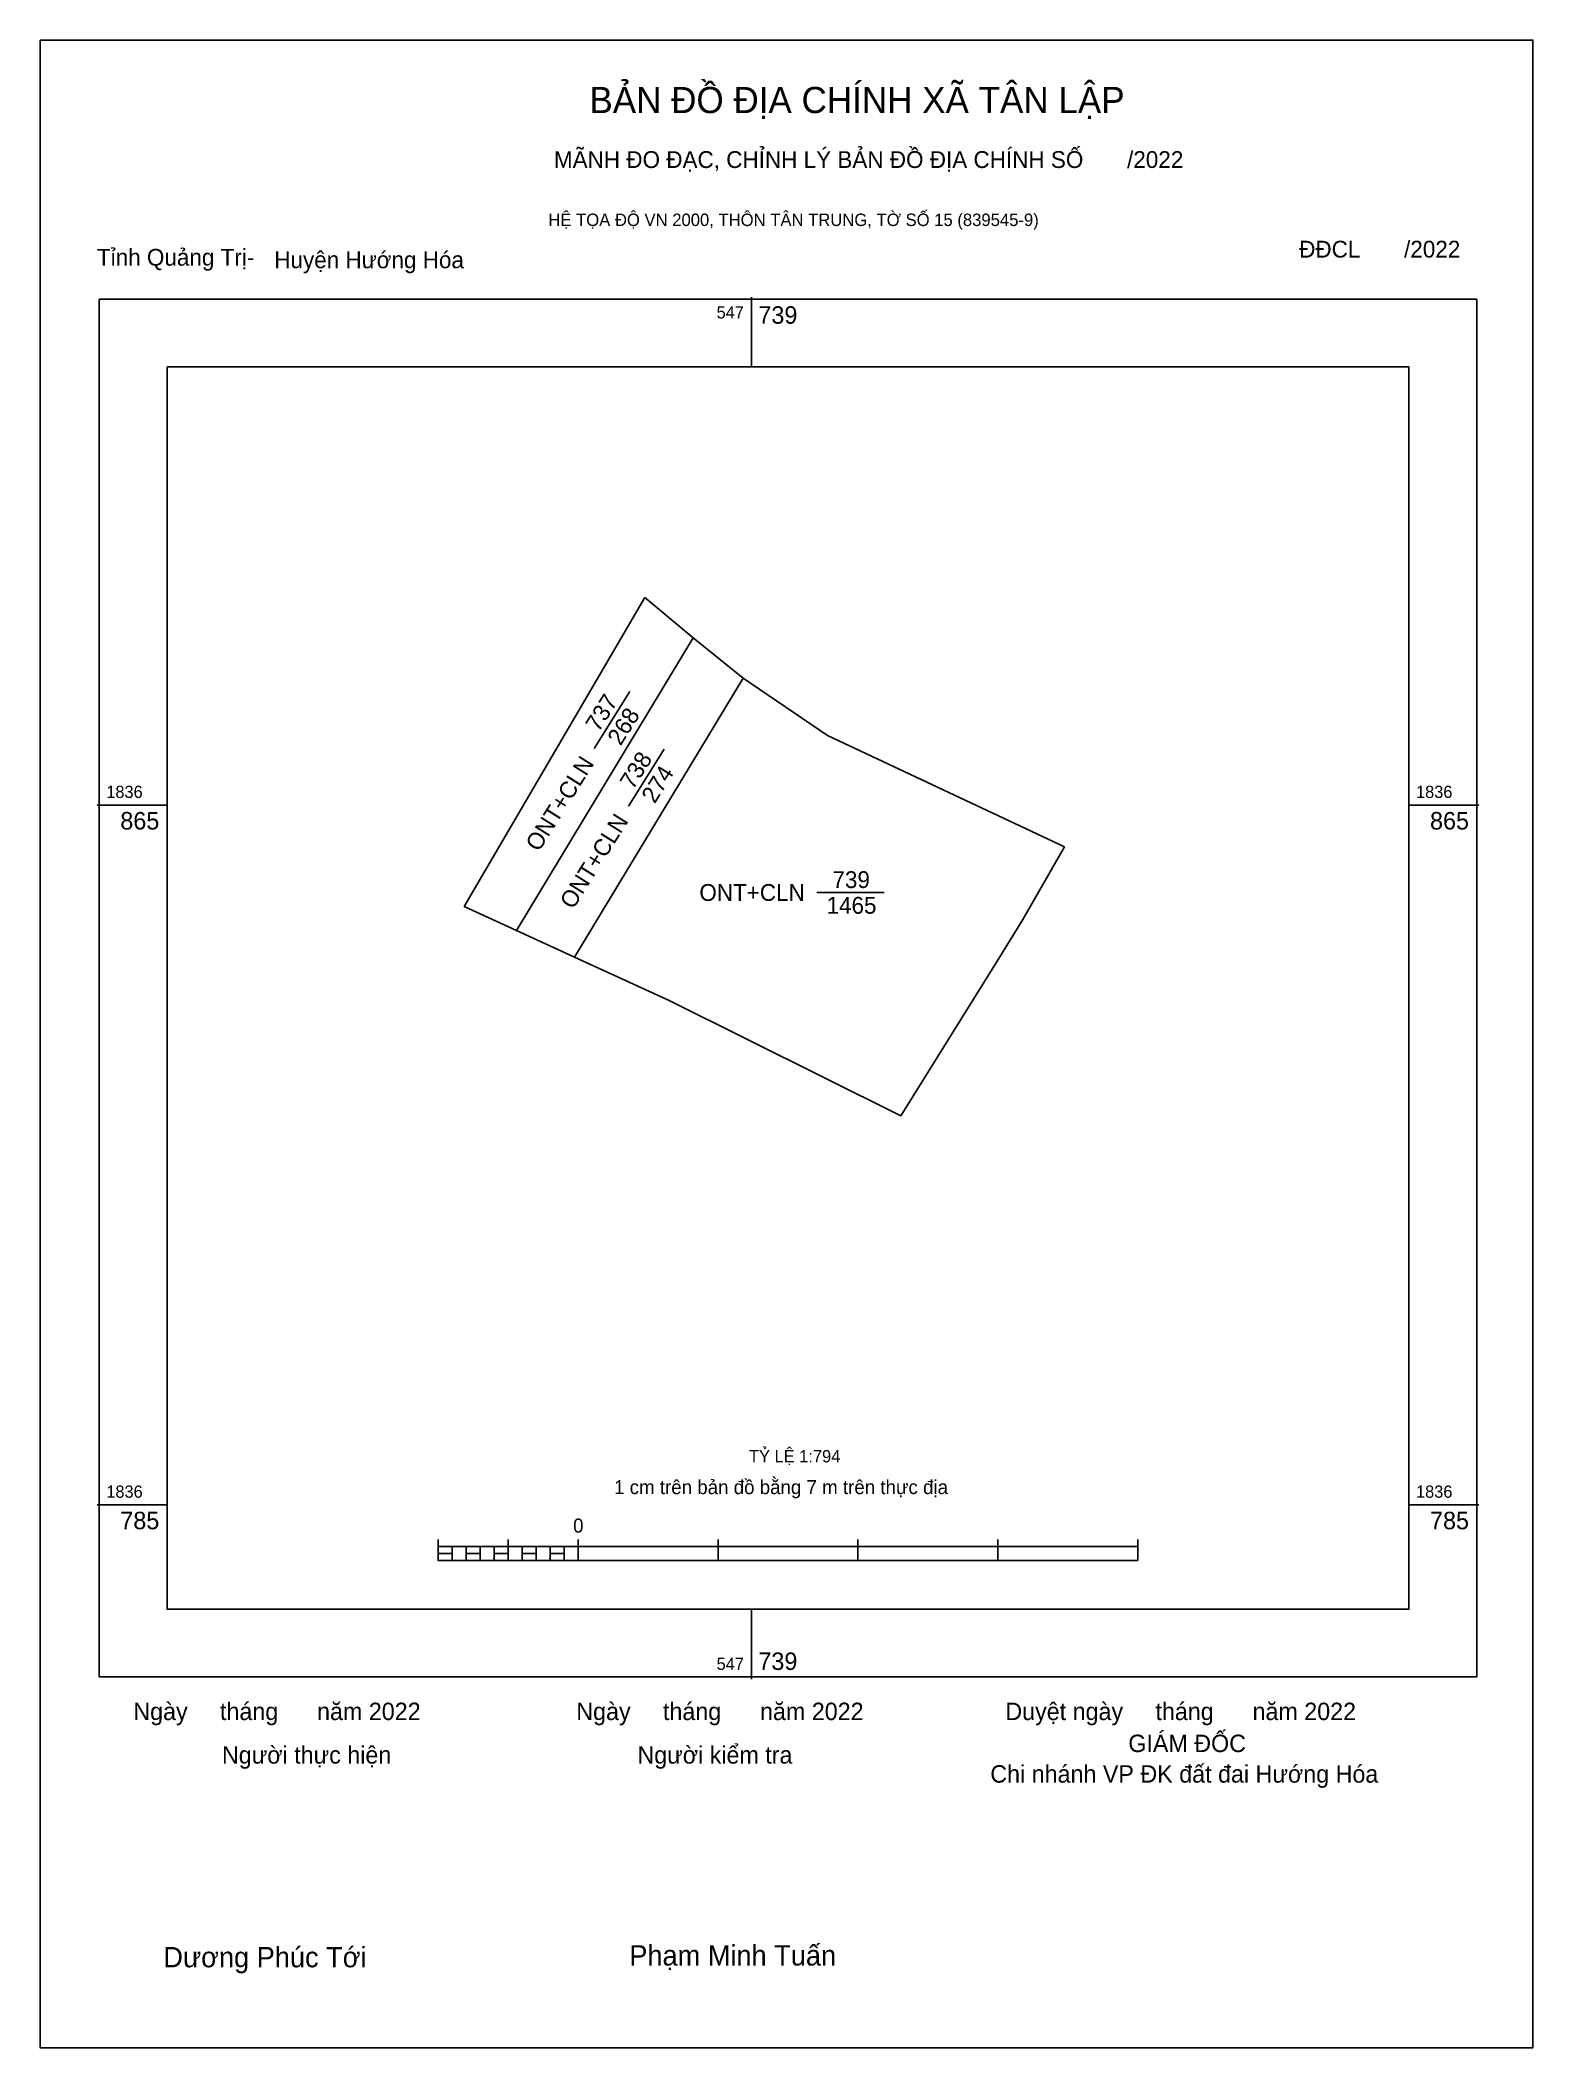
# Model space of a CAD drawing. Extents: x 547659 to 547828, y 1836724 to 1836952.
import ezdxf

# ---------------------------------------------------------------- set-up
doc = ezdxf.new("R2010")
doc.units = 0
for name, color, linetype in [('Level 10', 7, 'Continuous'), ('Level 13', 7, 'Continuous'), ('Level 15', 7, 'Continuous'), ('Level 6', 7, 'Continuous'), ('Level 62', 7, 'Continuous'), ('Level 63', 7, 'Continuous'), ('Level 9', 7, 'Continuous')]:
    doc.layers.add(name, color=color, linetype=linetype)

msp = doc.modelspace()

# ---------------------------------------------------------------- linework, layer by layer
at = {"layer": 'Level 10'}
for p, q in [((547721.82, 1836879.23), (547727.35, 1836888.68)), ((547727.35, 1836888.68), (547731.91, 1836884.87)), ((547712.75, 1836850.91), (547732.8, 1836884.13)), ((547731.91, 1836884.87), (547732.8, 1836884.13)), ((547732.8, 1836884.13), (547738.48, 1836879.53)), ((547706.82, 1836853.62), (547721.82, 1836879.23)), ((547721.58, 1836871.55), (547725.64, 1836878.03)), ((547725.46, 1836865), (547729.53, 1836871.48)), ((547706.82, 1836853.62), (547712.75, 1836850.91)), ((547746.86, 1836855.21), (547754.51, 1836855.21)), ((547712.75, 1836850.91), (547719.36, 1836847.88))]:
    msp.add_line(p, q, dxfattribs=at)
msp.add_lwpolyline([(547774.96, 1836860.38), (547770.25, 1836852.14), (547767.32, 1836847.43), (547756.38, 1836829.86), (547730.08, 1836842.96), (547719.36, 1836847.88), (547738.48, 1836879.53), (547748.08, 1836873.02)], close=True, dxfattribs=at)
at = {"layer": 'Level 15'}
msp.add_lwpolyline([(547658.68, 1836951.96), (547828.15, 1836951.96), (547828.15, 1836724.07), (547658.68, 1836724.07)], close=True, dxfattribs=at)
at = {"layer": 'Level 62'}
msp.add_lwpolyline([(547673.09, 1836914.86), (547814.08, 1836914.86), (547814.08, 1836773.86), (547673.09, 1836773.86)], close=True, dxfattribs=at)
at = {"layer": 'Level 63'}
for p, q in [((547739.43, 1836922.8), (547739.43, 1836914.86)), ((547665.15, 1836865.14), (547673.09, 1836865.14)), ((547814.08, 1836865.14), (547822.03, 1836865.14)), ((547665.15, 1836785.71), (547673.09, 1836785.71)), ((547814.08, 1836785.71), (547822.03, 1836785.71)), ((547703.87, 1836781.75), (547703.87, 1836779.37)), ((547703.87, 1836780.96), (547783.3, 1836780.96)), ((547705.46, 1836780.96), (547705.46, 1836779.37)), ((547707.05, 1836780.96), (547707.05, 1836779.37)), ((547708.64, 1836780.96), (547708.64, 1836779.37)), ((547710.23, 1836780.96), (547710.23, 1836779.37)), ((547711.81, 1836781.75), (547711.81, 1836779.37)), ((547711.81, 1836780.96), (547711.81, 1836779.37)), ((547713.4, 1836780.96), (547713.4, 1836779.37)), ((547714.99, 1836780.96), (547714.99, 1836779.37)), ((547716.58, 1836780.96), (547716.58, 1836779.37)), ((547718.17, 1836780.96), (547718.17, 1836779.37)), ((547719.76, 1836781.75), (547719.76, 1836779.37)), ((547719.76, 1836780.96), (547719.76, 1836779.37)), ((547735.64, 1836781.75), (547735.64, 1836779.37)), ((547751.53, 1836781.75), (547751.53, 1836779.37)), ((547767.41, 1836781.75), (547767.41, 1836779.37)), ((547783.3, 1836781.75), (547783.3, 1836779.37)), ((547703.87, 1836779.37), (547783.3, 1836779.37)), ((547739.43, 1836773.86), (547739.43, 1836765.92))]:
    msp.add_line(p, q, dxfattribs=at)
for points in [[(547665.39, 1836922.55), (547821.78, 1836922.55), (547821.78, 1836766.17), (547665.39, 1836766.17)], [(547703.87, 1836780.17), (547705.46, 1836780.17), (547705.46, 1836779.37), (547703.87, 1836779.37)], [(547703.87, 1836780.17), (547705.46, 1836780.17), (547705.46, 1836779.37), (547703.87, 1836779.37)], [(547707.05, 1836780.17), (547708.64, 1836780.17), (547708.64, 1836779.37), (547707.05, 1836779.37)], [(547710.23, 1836780.17), (547711.81, 1836780.17), (547711.81, 1836779.37), (547710.23, 1836779.37)], [(547713.4, 1836780.17), (547714.99, 1836780.17), (547714.99, 1836779.37), (547713.4, 1836779.37)], [(547716.58, 1836780.17), (547718.17, 1836780.17), (547718.17, 1836779.37), (547716.58, 1836779.37)]]:
    msp.add_lwpolyline(points, close=True, dxfattribs=at)

# ---------------------------------------------------------------- texts
at = {"layer": 'Level 13'}
for s, p in [('737', (547722.09, 1836873.32)), ('268', (547724.58, 1836871.78)), ('ONT+CLN', (547715.29, 1836859.74)), ('738', (547725.99, 1836866.79)), ('274', (547728.45, 1836865.21)), ('ONT+CLN', (547719.18, 1836853.2))]:
    msp.add_text(s, height=1.906, rotation=57.8987, dxfattribs=at).set_placement(p)
for s, p in [('739', (547748.63, 1836855.72)), ('ONT+CLN', (547733.52, 1836854.26)), ('1465', (547747.96, 1836852.8))]:
    msp.add_text(s, height=1.906, dxfattribs=at).set_placement(p)
at = {"layer": 'Level 6'}
msp.add_text('TỶ LỆ 1:794', height=1.3963, dxfattribs=at).set_placement((547739.15, 1836790.52))
at = {"layer": 'Level 63'}
for s, height, p in [('BẢN ĐỒ ĐỊA CHÍNH XÃ TÂN LẬP', 2.9735, (547721.04, 1836943.68)), ('MÃNH ĐO ĐẠC, CHỈNH LÝ BẢN ĐỒ ĐỊA CHÍNH SỐ       /2022', 1.908, (547717.01, 1836937.45)), ('HỆ TỌA ĐỘ VN 2000, THÔN TÂN TRUNG, TỜ SỐ 15 (839545-9)', 1.4124, (547716.38, 1836930.86)), ('547', 1.39, (547735.48, 1836920.37)), ('739', 1.986, (547740.22, 1836919.77)), ('1836', 1.39, (547666.19, 1836865.94)), ('1836', 1.39, (547814.88, 1836865.94)), ('865', 1.986, (547667.78, 1836862.36)), ('865', 1.986, (547816.47, 1836862.36)), ('1836', 1.39, (547666.19, 1836786.51)), ('1 cm trên bản đồ bằng 7 m trên thực địa', 1.5886, (547723.84, 1836786.92)), ('1836', 1.39, (547814.88, 1836786.51)), ('785', 1.986, (547667.78, 1836782.93)), ('785', 1.986, (547816.47, 1836782.93)), ('0', 1.59, (547719.19, 1836782.55)), ('739', 1.986, (547740.22, 1836766.96)), ('547', 1.39, (547735.48, 1836766.96)), ('Ngày     tháng      năm 2022', 1.9764, (547669.26, 1836761.27)), ('Ngày     tháng      năm 2022', 1.9764, (547719.55, 1836761.27)), ('Duyệt ngày     tháng      năm 2022', 1.9764, (547768.26, 1836761.27)), ('GIÁM ĐỐC', 1.976, (547782.22, 1836757.64)), ('Người thực hiện', 1.9764, (547679.32, 1836756.33)), ('Người kiểm tra', 1.9764, (547726.49, 1836756.33)), ('Chi nhánh VP ĐK đất đai Hướng Hóa', 1.9764, (547766.55, 1836754.17)), ('Dương Phúc Tới', 2.3053, (547672.67, 1836733.21)), ('Phạm Minh Tuấn', 2.3053, (547725.57, 1836733.41))]:
    msp.add_text(s, height=height, dxfattribs=at).set_placement(p)
at = {"layer": 'Level 9'}
for s, p in [('Tỉnh Quảng Trị-', (547665.13, 1836926.36)), ('ĐĐCL       /2022', (547801.62, 1836927.28)), ('Huyện Hướng Hóa', (547685.26, 1836926.07))]:
    msp.add_text(s, height=1.908, dxfattribs=at).set_placement(p)

doc.saveas('drawing.dxf')
